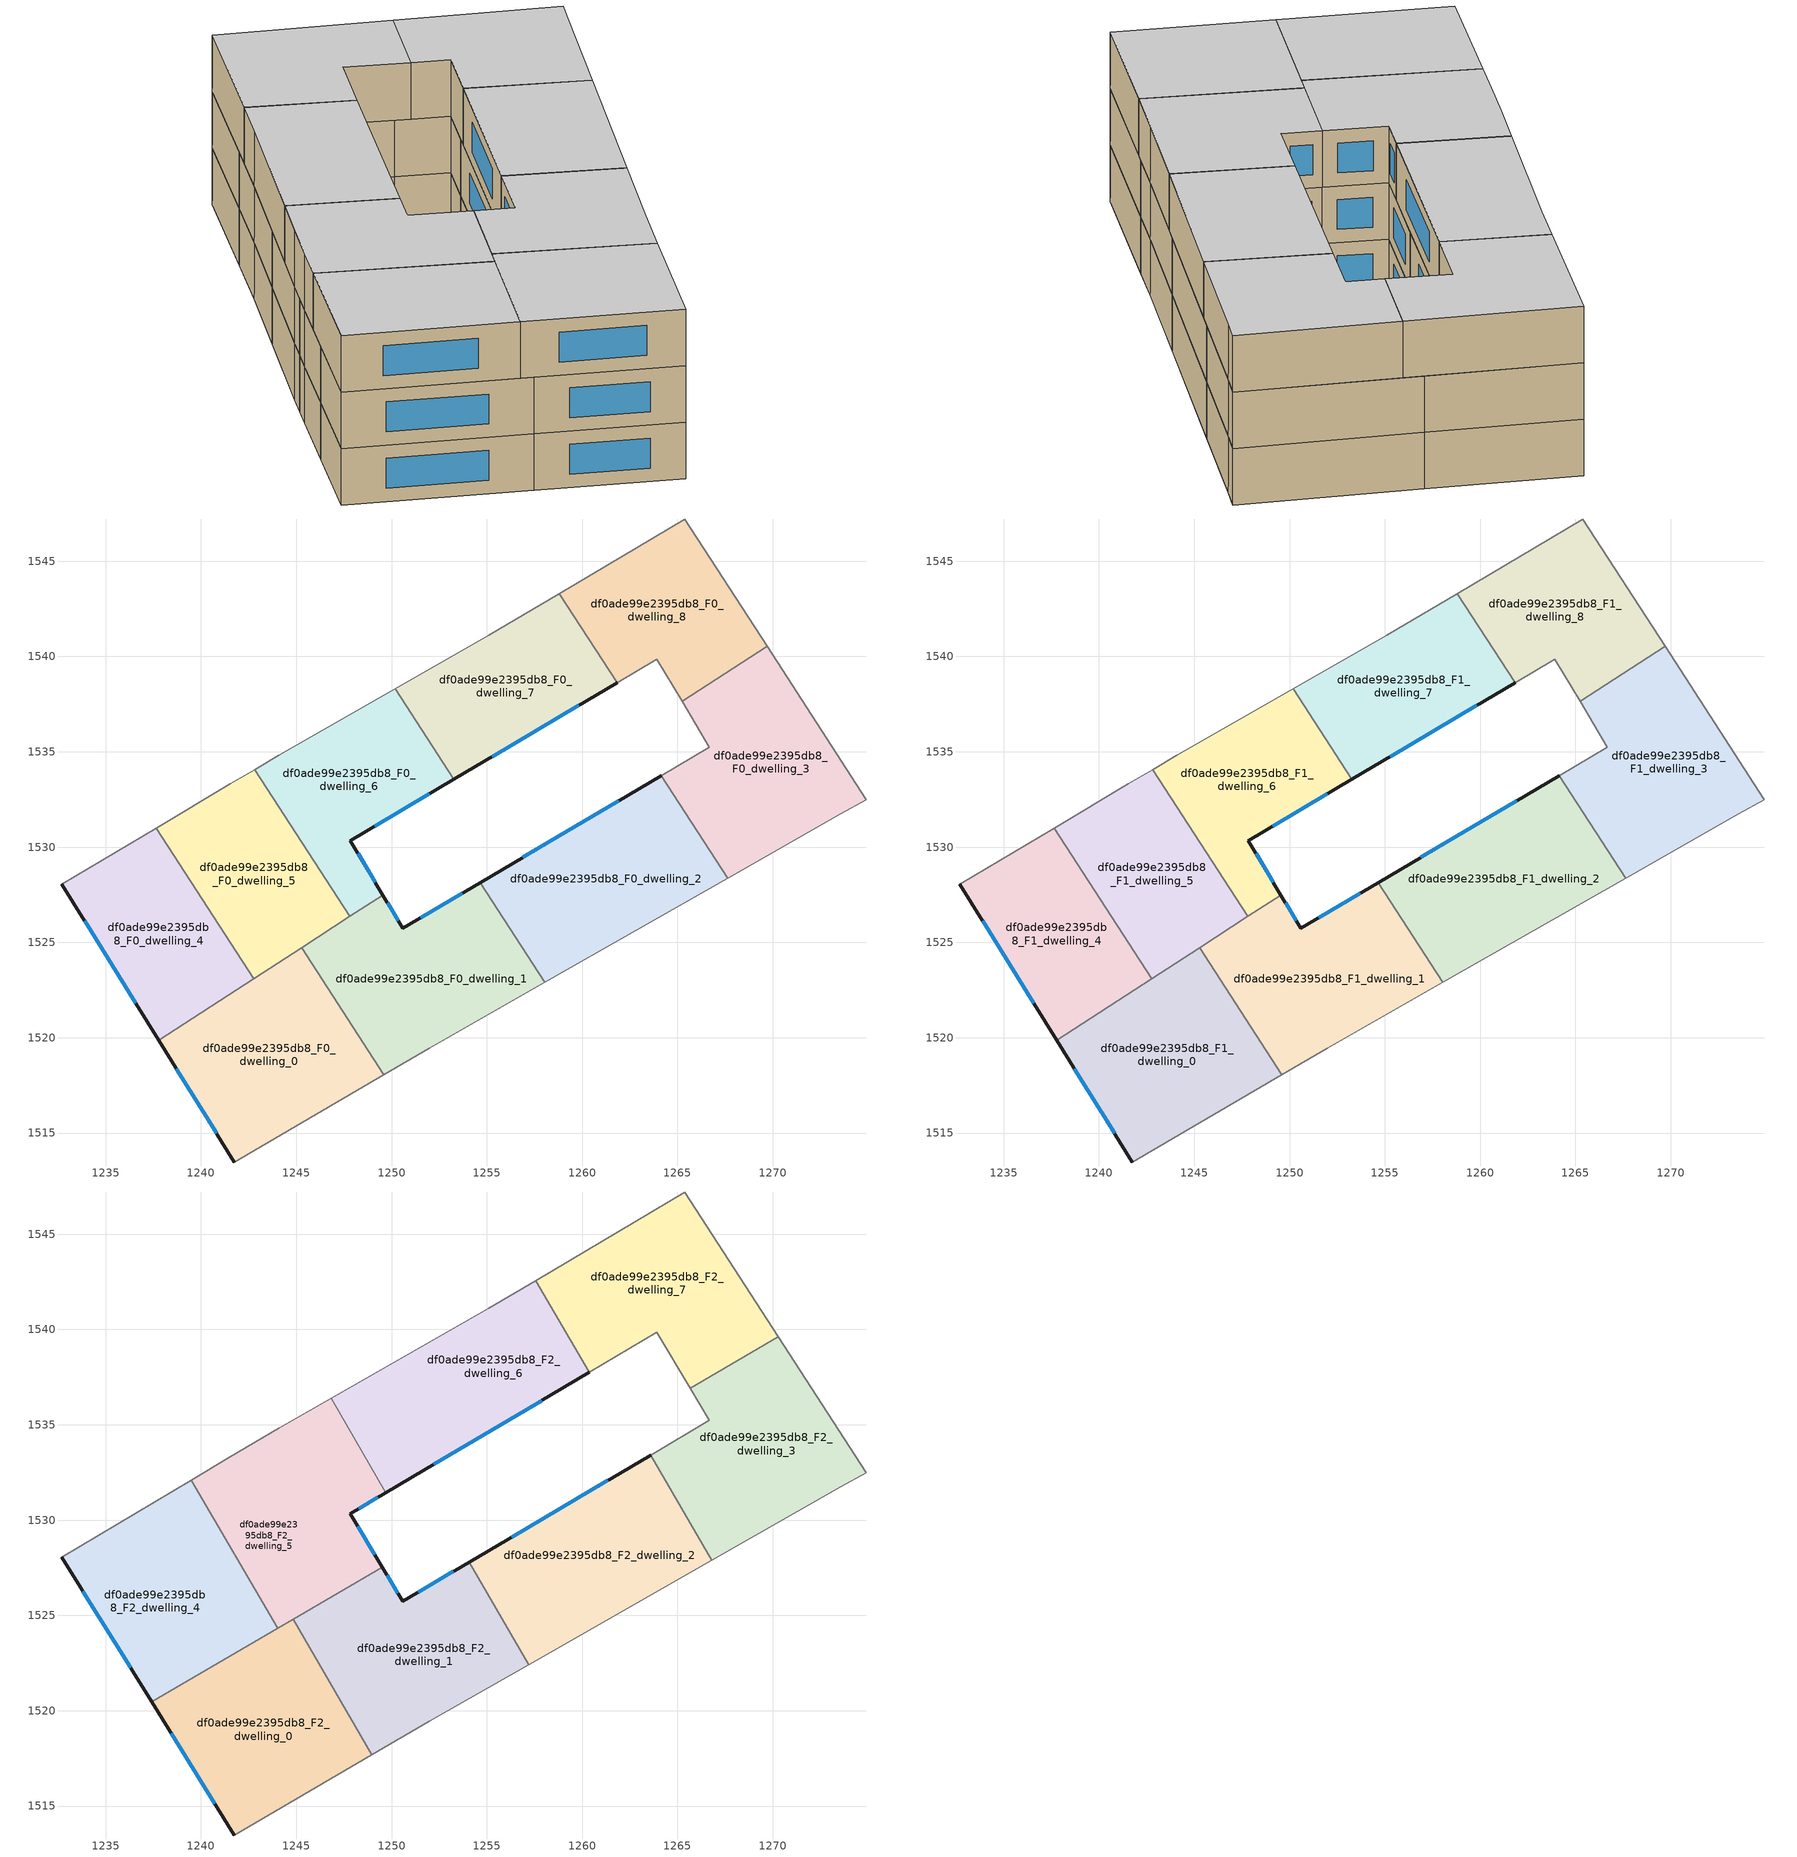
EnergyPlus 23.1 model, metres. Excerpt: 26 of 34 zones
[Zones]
df0ade99e2395db8_F0_dwelling_0
 floor ground (EU_floor_Construction): 1245.28,1524.73 1249.6,1518.06 1241.76,1513.48 1237.79,1519.88 z0
 wall outside (EU_wall_Construction): 1237.79,1519.88 1241.76,1513.48 z0:3
 wall to df0ade99e2395db8_F0_dwelling_1 (EU_wall_Construction): 1249.6,1518.06 1245.28,1524.73 z0:3
 wall adiabatic (EU_wall_Construction): 1241.76,1513.48 1249.6,1518.06 z0:3
 wall to df0ade99e2395db8_F0_dwelling_4 (EU_wall_Construction): 1242.77,1523.11 1237.79,1519.88 z0:3
 wall to df0ade99e2395db8_F0_dwelling_5 (EU_wall_Construction): 1245.28,1524.73 1242.77,1523.11 z0:3
 window (EU_Window_Construction): 1238.72,1518.38 1240.83,1514.98 z0.7:2.3
df0ade99e2395db8_F0_dwelling_1
 floor ground (EU_floor_Construction): 1254.65,1528.14 1258.04,1522.91 1251.97,1519.45 1249.6,1518.06 1245.28,1524.73 1249.55,1527.49 1250.59,1525.74 z0
 wall outside (EU_wall_Construction): 1254.65,1528.14 1250.59,1525.74 1249.55,1527.49 z0:3
 wall to df0ade99e2395db8_F0_dwelling_2 (EU_wall_Construction): 1258.04,1522.91 1254.65,1528.14 z0:3
 wall adiabatic (EU_wall_Construction): 1249.6,1518.06 1251.97,1519.45 1258.04,1522.91 z0:3
 wall to df0ade99e2395db8_F0_dwelling_5 (EU_wall_Construction): 1247.81,1526.36 1245.28,1524.73 z0:3
 wall to df0ade99e2395db8_F0_dwelling_6 (EU_wall_Construction): 1249.55,1527.49 1247.81,1526.36 z0:3
 window (EU_Window_Construction): 1250.34,1526.15 1249.79,1527.08 / 1253.7,1527.58 1251.54,1526.3 z0.7:2.3
df0ade99e2395db8_F0_dwelling_2
 floor ground (EU_floor_Construction): 1264.15,1533.75 1267.63,1528.37 1258.04,1522.91 1254.65,1528.14 z0
 wall outside (EU_wall_Construction): 1264.15,1533.75 1254.65,1528.14 z0:3
 wall to df0ade99e2395db8_F0_dwelling_3 (EU_wall_Construction): 1267.63,1528.37 1264.15,1533.75 z0:3
 wall adiabatic (EU_wall_Construction): 1258.04,1522.91 1267.63,1528.37 z0:3
 window (EU_Window_Construction): 1261.92,1532.43 1256.88,1529.46 z0.7:2.3
df0ade99e2395db8_F0_dwelling_3
 floor ground (EU_floor_Construction): 1269.71,1540.53 1274.9,1532.5 1273.56,1531.75 1267.63,1528.37 1264.15,1533.75 1266.67,1535.24 1265.24,1537.64 z0
 wall adiabatic (EU_wall_Construction): 1265.24,1537.64 1266.67,1535.24 1264.15,1533.75 / 1267.63,1528.37 1273.56,1531.75 1274.9,1532.5 1269.71,1540.53 z0:3
 wall to df0ade99e2395db8_F0_dwelling_8 (EU_wall_Construction): 1269.71,1540.53 1265.24,1537.64 z0:3
df0ade99e2395db8_F0_dwelling_4
 floor ground (EU_floor_Construction): 1237.66,1531 1242.77,1523.11 1237.79,1519.88 1232.7,1528.05 z0
 wall outside (EU_wall_Construction): 1232.7,1528.05 1237.79,1519.88 z0:3
 wall to df0ade99e2395db8_F0_dwelling_5 (EU_wall_Construction): 1242.77,1523.11 1237.66,1531 z0:3
 wall adiabatic (EU_wall_Construction): 1237.66,1531 1232.7,1528.05 z0:3
 window (EU_Window_Construction): 1233.9,1526.13 1236.59,1521.8 z0.7:2.3
df0ade99e2395db8_F0_dwelling_5
 floor ground (EU_floor_Construction): 1242.82,1534.06 1247.81,1526.36 1242.77,1523.11 1237.66,1531 1241.55,1533.32 z0
 wall adiabatic (EU_wall_Construction): 1242.82,1534.06 1241.55,1533.32 1237.66,1531 z0:3
 wall to df0ade99e2395db8_F0_dwelling_6 (EU_wall_Construction): 1247.81,1526.36 1242.82,1534.06 z0:3
df0ade99e2395db8_F0_dwelling_6
 floor ground (EU_floor_Construction): 1250.19,1538.3 1253.26,1533.55 1247.85,1530.34 1249.55,1527.49 1247.81,1526.36 1242.82,1534.06 1244.09,1534.81 z0
 wall outside (EU_wall_Construction): 1249.55,1527.49 1247.85,1530.34 1253.26,1533.55 z0:3
 wall adiabatic (EU_wall_Construction): 1250.19,1538.3 1244.09,1534.81 1242.82,1534.06 z0:3
 wall to df0ade99e2395db8_F0_dwelling_7 (EU_wall_Construction): 1253.26,1533.55 1250.19,1538.3 z0:3
 window (EU_Window_Construction): 1249.15,1528.16 1248.25,1529.67 / 1249.12,1531.1 1251.99,1532.8 z0.7:2.3
df0ade99e2395db8_F0_dwelling_7
 floor ground (EU_floor_Construction): 1258.81,1543.3 1261.84,1538.62 1253.26,1533.55 1250.19,1538.3 1255.11,1541.11 z0
 wall outside (EU_wall_Construction): 1253.26,1533.55 1261.84,1538.62 z0:3
 wall adiabatic (EU_wall_Construction): 1258.81,1543.3 1255.11,1541.11 1250.19,1538.3 z0:3
 wall to df0ade99e2395db8_F0_dwelling_8 (EU_wall_Construction): 1261.84,1538.62 1258.81,1543.3 z0:3
 window (EU_Window_Construction): 1255.28,1534.74 1259.83,1537.43 z0.7:2.3
df0ade99e2395db8_F0_dwelling_8
 floor ground (EU_floor_Construction): 1265.39,1547.21 1269.71,1540.53 1265.24,1537.64 1263.92,1539.85 1261.84,1538.62 1258.81,1543.3 z0
 wall adiabatic (EU_wall_Construction): 1261.84,1538.62 1263.92,1539.85 1265.24,1537.64 / 1269.71,1540.53 1265.39,1547.21 1258.81,1543.3 z0:3
df0ade99e2395db8_F1_dwelling_0
 floor to df0ade99e2395db8_F0_dwelling_0 (EU_floor_Construction): 1245.28,1524.73 1249.6,1518.06 1241.76,1513.48 1237.79,1519.88 z3
 wall outside (EU_wall_Construction): 1237.79,1519.88 1241.76,1513.48 z3:6
 wall to df0ade99e2395db8_F1_dwelling_1 (EU_wall_Construction): 1249.6,1518.06 1245.28,1524.73 z3:6
 wall adiabatic (EU_wall_Construction): 1241.76,1513.48 1249.6,1518.06 z3:6
 wall to df0ade99e2395db8_F1_dwelling_4 (EU_wall_Construction): 1242.77,1523.11 1237.79,1519.88 z3:6
 wall to df0ade99e2395db8_F1_dwelling_5 (EU_wall_Construction): 1245.28,1524.73 1242.77,1523.11 z3:6
 window (EU_Window_Construction): 1238.72,1518.38 1240.83,1514.98 z3.7:5.3
df0ade99e2395db8_F1_dwelling_1
 floor to df0ade99e2395db8_F0_dwelling_1 (EU_floor_Construction): 1254.65,1528.14 1258.04,1522.91 1251.97,1519.45 1249.6,1518.06 1245.28,1524.73 1249.55,1527.49 1250.59,1525.74 z3
 wall outside (EU_wall_Construction): 1254.65,1528.14 1250.59,1525.74 1249.55,1527.49 z3:6
 wall to df0ade99e2395db8_F1_dwelling_2 (EU_wall_Construction): 1258.04,1522.91 1254.65,1528.14 z3:6
 wall adiabatic (EU_wall_Construction): 1249.6,1518.06 1251.97,1519.45 1258.04,1522.91 z3:6
 wall to df0ade99e2395db8_F1_dwelling_5 (EU_wall_Construction): 1247.81,1526.36 1245.28,1524.73 z3:6
 wall to df0ade99e2395db8_F1_dwelling_6 (EU_wall_Construction): 1249.55,1527.49 1247.81,1526.36 z3:6
 window (EU_Window_Construction): 1250.34,1526.15 1249.79,1527.08 / 1253.7,1527.58 1251.54,1526.3 z3.7:5.3
df0ade99e2395db8_F1_dwelling_2
 floor to df0ade99e2395db8_F0_dwelling_2 (EU_floor_Construction): 1264.15,1533.75 1267.63,1528.37 1258.04,1522.91 1254.65,1528.14 z3
 wall outside (EU_wall_Construction): 1264.15,1533.75 1254.65,1528.14 z3:6
 wall to df0ade99e2395db8_F1_dwelling_3 (EU_wall_Construction): 1267.63,1528.37 1264.15,1533.75 z3:6
 wall adiabatic (EU_wall_Construction): 1258.04,1522.91 1267.63,1528.37 z3:6
 window (EU_Window_Construction): 1261.92,1532.43 1256.88,1529.46 z3.7:5.3
df0ade99e2395db8_F1_dwelling_3
 floor to df0ade99e2395db8_F0_dwelling_3 (EU_floor_Construction): 1269.71,1540.53 1274.9,1532.5 1273.56,1531.75 1267.63,1528.37 1264.15,1533.75 1266.67,1535.24 1265.24,1537.64 z3
 wall adiabatic (EU_wall_Construction): 1265.24,1537.64 1266.67,1535.24 1264.15,1533.75 / 1267.63,1528.37 1273.56,1531.75 1274.9,1532.5 1269.71,1540.53 z3:6
 wall to df0ade99e2395db8_F1_dwelling_8 (EU_wall_Construction): 1269.71,1540.53 1265.24,1537.64 z3:6
df0ade99e2395db8_F1_dwelling_4
 floor to df0ade99e2395db8_F0_dwelling_4 (EU_floor_Construction): 1237.66,1531 1242.77,1523.11 1237.79,1519.88 1232.7,1528.05 z3
 wall outside (EU_wall_Construction): 1232.7,1528.05 1237.79,1519.88 z3:6
 wall to df0ade99e2395db8_F1_dwelling_5 (EU_wall_Construction): 1242.77,1523.11 1237.66,1531 z3:6
 wall adiabatic (EU_wall_Construction): 1237.66,1531 1232.7,1528.05 z3:6
 window (EU_Window_Construction): 1233.9,1526.13 1236.59,1521.8 z3.7:5.3
df0ade99e2395db8_F1_dwelling_5
 floor to df0ade99e2395db8_F0_dwelling_5 (EU_floor_Construction): 1242.82,1534.06 1247.81,1526.36 1242.77,1523.11 1237.66,1531 1241.55,1533.32 z3
 wall adiabatic (EU_wall_Construction): 1242.82,1534.06 1241.55,1533.32 1237.66,1531 z3:6
 wall to df0ade99e2395db8_F1_dwelling_6 (EU_wall_Construction): 1247.81,1526.36 1242.82,1534.06 z3:6
df0ade99e2395db8_F1_dwelling_6
 floor to df0ade99e2395db8_F0_dwelling_6 (EU_floor_Construction): 1250.19,1538.3 1253.26,1533.55 1247.85,1530.34 1249.55,1527.49 1247.81,1526.36 1242.82,1534.06 1244.09,1534.81 z3
 wall outside (EU_wall_Construction): 1249.55,1527.49 1247.85,1530.34 1253.26,1533.55 z3:6
 wall adiabatic (EU_wall_Construction): 1250.19,1538.3 1244.09,1534.81 1242.82,1534.06 z3:6
 wall to df0ade99e2395db8_F1_dwelling_7 (EU_wall_Construction): 1253.26,1533.55 1250.19,1538.3 z3:6
 window (EU_Window_Construction): 1249.15,1528.16 1248.25,1529.67 / 1249.12,1531.1 1251.99,1532.8 z3.7:5.3
df0ade99e2395db8_F1_dwelling_7
 floor to df0ade99e2395db8_F0_dwelling_7 (EU_floor_Construction): 1258.81,1543.3 1261.84,1538.62 1253.26,1533.55 1250.19,1538.3 1255.11,1541.11 z3
 wall outside (EU_wall_Construction): 1253.26,1533.55 1261.84,1538.62 z3:6
 wall adiabatic (EU_wall_Construction): 1258.81,1543.3 1255.11,1541.11 1250.19,1538.3 z3:6
 wall to df0ade99e2395db8_F1_dwelling_8 (EU_wall_Construction): 1261.84,1538.62 1258.81,1543.3 z3:6
 window (EU_Window_Construction): 1255.28,1534.74 1259.83,1537.43 z3.7:5.3
df0ade99e2395db8_F1_dwelling_8
 floor to df0ade99e2395db8_F0_dwelling_8 (EU_floor_Construction): 1265.39,1547.21 1269.71,1540.53 1265.24,1537.64 1263.92,1539.85 1261.84,1538.62 1258.81,1543.3 z3
 wall adiabatic (EU_wall_Construction): 1261.84,1538.62 1263.92,1539.85 1265.24,1537.64 / 1269.71,1540.53 1265.39,1547.21 1258.81,1543.3 z3:6
df0ade99e2395db8_F2_dwelling_0
 floor to df0ade99e2395db8_F1_dwelling_0 (EU_floor_Construction): 1244.99,1524.54 1248.97,1517.7 1241.76,1513.48 1237.79,1519.88 z6
 floor to df0ade99e2395db8_F1_dwelling_4 (EU_floor_Construction): 1242.55,1523.46 1242.77,1523.11 1237.79,1519.88 1237.42,1520.47 z6
 floor to df0ade99e2395db8_F1_dwelling_5 (EU_floor_Construction): 1244.84,1524.79 1244.99,1524.54 1242.77,1523.11 1242.55,1523.46 z6
 wall outside (EU_wall_Construction): 1237.42,1520.47 1241.76,1513.48 z6:9
 wall to df0ade99e2395db8_F2_dwelling_1 (EU_wall_Construction): 1248.97,1517.7 1244.84,1524.79 z6:9
 wall adiabatic (EU_wall_Construction): 1241.76,1513.48 1248.97,1517.7 z6:9
 wall to df0ade99e2395db8_F2_dwelling_4 (EU_wall_Construction): 1244.02,1524.32 1237.42,1520.47 z6:9
 wall to df0ade99e2395db8_F2_dwelling_5 (EU_wall_Construction): 1244.84,1524.79 1244.02,1524.32 z6:9
 window (EU_Window_Construction): 1238.44,1518.83 1240.74,1515.12 z6.7:8.3
 ceiling to df0ade99e2395db8_F3_dwelling_0 (EU_floor_Construction): 1248.97,1517.7 1244.84,1524.79 1237.42,1520.47 1241.76,1513.48 z9
df0ade99e2395db8_F2_dwelling_1
 floor to df0ade99e2395db8_F1_dwelling_1 (EU_floor_Construction): 1254.07,1527.79 1257.19,1522.42 1251.97,1519.45 1249.6,1518.06 1245.28,1524.73 1249.55,1527.49 1250.59,1525.74 z6
 floor to df0ade99e2395db8_F1_dwelling_0 (EU_floor_Construction): 1245.28,1524.73 1249.6,1518.06 1248.97,1517.7 1244.99,1524.54 z6
 floor to df0ade99e2395db8_F1_dwelling_5 (EU_floor_Construction): 1247.73,1526.48 1247.81,1526.36 1244.99,1524.54 1244.84,1524.79 z6
 floor to df0ade99e2395db8_F1_dwelling_6 (EU_floor_Construction): 1249.53,1527.52 1249.55,1527.49 1247.81,1526.36 1247.73,1526.48 z6
 wall outside (EU_wall_Construction): 1254.07,1527.79 1250.59,1525.74 1249.53,1527.52 z6:9
 wall to df0ade99e2395db8_F2_dwelling_2 (EU_wall_Construction): 1257.19,1522.42 1254.07,1527.79 z6:9
 wall adiabatic (EU_wall_Construction): 1248.97,1517.7 1251.97,1519.45 1257.19,1522.42 z6:9
 wall to df0ade99e2395db8_F2_dwelling_5 (EU_wall_Construction): 1249.53,1527.52 1244.84,1524.79 z6:9
 window (EU_Window_Construction): 1250.34,1526.16 1249.78,1527.1 / 1253.25,1527.31 1251.4,1526.22 z6.7:8.3
 ceiling to df0ade99e2395db8_F3_dwelling_1 (EU_floor_Construction): 1257.19,1522.42 1254.07,1527.79 1250.59,1525.74 1249.53,1527.52 1244.84,1524.79 1248.97,1517.7 1251.97,1519.45 z9
df0ade99e2395db8_F2_dwelling_2
 floor to df0ade99e2395db8_F1_dwelling_2 (EU_floor_Construction): 1263.59,1533.41 1266.8,1527.9 1258.04,1522.91 1254.65,1528.14 z6
 floor to df0ade99e2395db8_F1_dwelling_1 (EU_floor_Construction): 1254.65,1528.14 1258.04,1522.91 1257.19,1522.42 1254.07,1527.79 z6
 wall outside (EU_wall_Construction): 1263.59,1533.41 1254.07,1527.79 z6:9
 wall to df0ade99e2395db8_F2_dwelling_3 (EU_wall_Construction): 1266.8,1527.9 1263.59,1533.41 z6:9
 wall adiabatic (EU_wall_Construction): 1257.19,1522.42 1266.8,1527.9 z6:9
 window (EU_Window_Construction): 1261.35,1532.09 1256.3,1529.11 z6.7:8.3
 ceiling to df0ade99e2395db8_F3_dwelling_2 (EU_floor_Construction): 1266.8,1527.9 1263.59,1533.41 1254.07,1527.79 1257.19,1522.42 z9
df0ade99e2395db8_F2_dwelling_3
 floor to df0ade99e2395db8_F1_dwelling_3 (EU_floor_Construction): 1270.3,1539.61 1274.9,1532.5 1273.56,1531.75 1267.63,1528.37 1264.15,1533.75 1266.67,1535.24 1265.67,1536.92 z6
 floor to df0ade99e2395db8_F1_dwelling_2 (EU_floor_Construction): 1264.15,1533.75 1267.63,1528.37 1266.8,1527.9 1263.59,1533.41 z6
 wall adiabatic (EU_wall_Construction): 1265.67,1536.92 1266.67,1535.24 1263.59,1533.41 / 1266.8,1527.9 1273.56,1531.75 1274.9,1532.5 1270.3,1539.61 z6:9
 wall to df0ade99e2395db8_F2_dwelling_7 (EU_wall_Construction): 1270.3,1539.61 1265.67,1536.92 z6:9
 ceiling to df0ade99e2395db8_F3_dwelling_3 (EU_floor_Construction): 1273.56,1531.75 1274.9,1532.5 1270.3,1539.61 1265.67,1536.92 1266.67,1535.24 1263.59,1533.41 1266.8,1527.9 z9
df0ade99e2395db8_F2_dwelling_4
 floor to df0ade99e2395db8_F1_dwelling_4 (EU_floor_Construction): 1237.66,1531 1242.55,1523.46 1237.42,1520.47 1232.7,1528.05 z6
 floor to df0ade99e2395db8_F1_dwelling_5 (EU_floor_Construction): 1239.5,1532.09 1244.02,1524.32 1242.55,1523.46 1237.66,1531 z6
 wall outside (EU_wall_Construction): 1232.7,1528.05 1237.42,1520.47 z6:9
 wall to df0ade99e2395db8_F2_dwelling_5 (EU_wall_Construction): 1244.02,1524.32 1239.49,1532.09 z6:9
 wall adiabatic (EU_wall_Construction): 1239.49,1532.09 1232.7,1528.05 z6:9
 window (EU_Window_Construction): 1233.81,1526.27 1236.31,1522.25 z6.7:8.3
 ceiling to df0ade99e2395db8_F3_dwelling_4 (EU_floor_Construction): 1244.02,1524.32 1239.49,1532.09 1232.7,1528.05 1237.42,1520.47 z9
df0ade99e2395db8_F2_dwelling_5
 floor to df0ade99e2395db8_F1_dwelling_5 (EU_floor_Construction): 1242.82,1534.06 1247.73,1526.48 1244.02,1524.32 1239.5,1532.09 1241.55,1533.32 z6
 floor to df0ade99e2395db8_F1_dwelling_6 (EU_floor_Construction): 1246.84,1536.38 1249.71,1531.45 1247.85,1530.34 1249.53,1527.52 1247.73,1526.48 1242.82,1534.06 1244.09,1534.81 z6
 wall outside (EU_wall_Construction): 1249.53,1527.52 1247.85,1530.34 1249.71,1531.45 z6:9
 wall adiabatic (EU_wall_Construction): 1246.84,1536.38 1244.09,1534.81 1241.55,1533.32 1239.49,1532.09 z6:9
 wall to df0ade99e2395db8_F2_dwelling_6 (EU_wall_Construction): 1249.71,1531.45 1246.84,1536.38 z6:9
 window (EU_Window_Construction): 1249.13,1528.18 1248.24,1529.68 / 1248.28,1530.6 1249.27,1531.19 z6.7:8.3
 ceiling to df0ade99e2395db8_F3_dwelling_5 (EU_floor_Construction): 1249.53,1527.52 1247.85,1530.34 1249.71,1531.45 1246.84,1536.38 1244.09,1534.81 1241.55,1533.32 1239.49,1532.09 1244.02,1524.32 z9
df0ade99e2395db8_F2_dwelling_6
 floor to df0ade99e2395db8_F1_dwelling_6 (EU_floor_Construction): 1250.19,1538.3 1253.26,1533.55 1249.71,1531.45 1246.84,1536.38 z6
 floor to df0ade99e2395db8_F1_dwelling_7 (EU_floor_Construction): 1257.57,1542.57 1260.37,1537.75 1253.26,1533.55 1250.19,1538.3 1255.11,1541.11 z6
 wall outside (EU_wall_Construction): 1249.71,1531.45 1260.37,1537.75 z6:9
 wall adiabatic (EU_wall_Construction): 1257.57,1542.57 1255.11,1541.11 1246.84,1536.38 z6:9
 wall to df0ade99e2395db8_F2_dwelling_7 (EU_wall_Construction): 1260.37,1537.75 1257.57,1542.57 z6:9
 window (EU_Window_Construction): 1252.21,1532.93 1257.87,1536.27 z6.7:8.3
 ceiling to df0ade99e2395db8_F3_dwelling_6 (EU_floor_Construction): 1260.37,1537.75 1257.57,1542.57 1255.11,1541.11 1246.84,1536.38 1249.71,1531.45 z9
df0ade99e2395db8_F2_dwelling_7
 floor to df0ade99e2395db8_F1_dwelling_7 (EU_floor_Construction): 1258.81,1543.3 1261.84,1538.62 1260.37,1537.75 1257.57,1542.57 z6
 floor to df0ade99e2395db8_F1_dwelling_8 (EU_floor_Construction): 1265.39,1547.21 1269.7,1540.53 1265.24,1537.64 1263.92,1539.85 1261.84,1538.62 1258.81,1543.3 z6
 floor to df0ade99e2395db8_F1_dwelling_3 (EU_floor_Construction): 1269.7,1540.53 1270.3,1539.61 1265.67,1536.92 1265.24,1537.64 z6
 wall adiabatic (EU_wall_Construction): 1260.37,1537.75 1263.92,1539.85 1265.67,1536.92 / 1270.3,1539.61 1265.39,1547.21 1257.57,1542.57 z6:9
 ceiling to df0ade99e2395db8_F3_dwelling_7 (EU_floor_Construction): 1270.3,1539.61 1265.39,1547.21 1257.57,1542.57 1260.37,1537.75 1263.92,1539.85 1265.67,1536.92 z9
[Building]
EU S2 Campaign: North Axis=0; Terrain=City; Solar Distribution=FullExterior
[Site:Location]
Budapest.Ferenc.Liszt.Intl.AP: Latitude=47.437; Longitude=19.256; Time Zone=1; Elevation=185
[SizingPeriod:WeatherFileDays]
AnnualSizingPeriod: Begin Month=1; Begin Day of Month=1; End Month=12; End Day of Month=31; Day of Week for Start Day=Monday; Use Weather File Daylight Saving Period=No; Use Weather File Rain and Snow Indicators=No
[MATERIAL]
EU_InternalMass_Material: Roughness=MediumRough; Thickness=0.1; Conductivity=1; Density=1800; Specific Heat=900; Thermal Absorptance=0.9; Solar Absorptance=0.7; Visible Absorptance=0.7
[MATERIAL:NOMASS] Roughness=MediumRough; Thermal Absorptance=0.9; Solar Absorptance=0.7; Visible Absorptance=0.7
Name | Thermal Resistance
EU_wall_NoMass | 0.832559
EU_floor_NoMass | 0.872794
[WINDOWMATERIAL:SIMPLEGLAZINGSYSTEM]
EU_Window_SimpleGlazing: UFactor=2.79869; Solar Heat Gain Coefficient=0.75; Visible Transmittance=0.75
[CONSTRUCTION]
EU_wall_Construction: EU_wall_NoMass
EU_floor_Construction: EU_floor_NoMass
EU_Window_Construction: EU_Window_SimpleGlazing
EU_InternalMass_Construction: EU_InternalMass_Material
[ZONE] Type=1; Multiplier=1; Ceiling Height=autocalculate; Floor Area=autocalculate; Part of Total Floor Area=Yes
Name | Volume
df0ade99e2395db8_F0_dwelling_0; df0ade99e2395db8_F1_dwelling_0 | 208.908
df0ade99e2395db8_F2_dwelling_0; df0ade99e2395db8_F2_dwelling_4 | 208.906
df0ade99e2395db8_F0_dwelling_1; df0ade99e2395db8_F1_dwelling_1 | 208.92
df0ade99e2395db8_F2_dwelling_1 | 208.932
df0ade99e2395db8_F0_dwelling_2; df0ade99e2395db8_F1_dwelling_2 | 208.907
df0ade99e2395db8_F2_dwelling_2 | 208.916
df0ade99e2395db8_F0_dwelling_3; df0ade99e2395db8_F1_dwelling_3 | 208.91
df0ade99e2395db8_F2_dwelling_3 | 208.918
df0ade99e2395db8_F0_dwelling_4; df0ade99e2395db8_F1_dwelling_4 | 167.138
df0ade99e2395db8_F0_dwelling_5; df0ade99e2395db8_F1_dwelling_5 | 167.109
df0ade99e2395db8_F2_dwelling_5 | 208.909
df0ade99e2395db8_F0_dwelling_6; df0ade99e2395db8_F1_dwelling_6 | 167.143
df0ade99e2395db8_F2_dwelling_6 | 208.914
df0ade99e2395db8_F0_dwelling_7; df0ade99e2395db8_F1_dwelling_7 | 167.139
df0ade99e2395db8_F2_dwelling_7 | 208.895
df0ade99e2395db8_F0_dwelling_8; df0ade99e2395db8_F1_dwelling_8 | 167.111
[INTERNALMASS] Construction=EU_InternalMass_Construction
Name | Zone or ZoneList | Surface Area
df0ade99e2395db8_F0_dwelling_0_EU_InternalMass | df0ade99e2395db8_F0_dwelling_0 | 69.6358
df0ade99e2395db8_F0_dwelling_1_EU_InternalMass | df0ade99e2395db8_F0_dwelling_1 | 69.6322
df0ade99e2395db8_F0_dwelling_2_EU_InternalMass | df0ade99e2395db8_F0_dwelling_2 | 69.6359
df0ade99e2395db8_F0_dwelling_3_EU_InternalMass | df0ade99e2395db8_F0_dwelling_3 | 69.6368
df0ade99e2395db8_F0_dwelling_4_EU_InternalMass | df0ade99e2395db8_F0_dwelling_4 | 55.7125
df0ade99e2395db8_F0_dwelling_5_EU_InternalMass | df0ade99e2395db8_F0_dwelling_5 | 55.703
df0ade99e2395db8_F0_dwelling_6_EU_InternalMass | df0ade99e2395db8_F0_dwelling_6 | 55.7141
df0ade99e2395db8_F0_dwelling_7_EU_InternalMass | df0ade99e2395db8_F0_dwelling_7 | 55.7131
df0ade99e2395db8_F0_dwelling_8_EU_InternalMass | df0ade99e2395db8_F0_dwelling_8 | 55.7038
df0ade99e2395db8_F1_dwelling_0_EU_InternalMass | df0ade99e2395db8_F1_dwelling_0 | 69.6358
df0ade99e2395db8_F1_dwelling_1_EU_InternalMass | df0ade99e2395db8_F1_dwelling_1 | 69.6322
df0ade99e2395db8_F1_dwelling_2_EU_InternalMass | df0ade99e2395db8_F1_dwelling_2 | 69.6359
df0ade99e2395db8_F1_dwelling_3_EU_InternalMass | df0ade99e2395db8_F1_dwelling_3 | 69.6368
df0ade99e2395db8_F1_dwelling_4_EU_InternalMass | df0ade99e2395db8_F1_dwelling_4 | 55.7125
df0ade99e2395db8_F1_dwelling_5_EU_InternalMass | df0ade99e2395db8_F1_dwelling_5 | 55.703
df0ade99e2395db8_F1_dwelling_6_EU_InternalMass | df0ade99e2395db8_F1_dwelling_6 | 55.7141
df0ade99e2395db8_F1_dwelling_7_EU_InternalMass | df0ade99e2395db8_F1_dwelling_7 | 55.7131
df0ade99e2395db8_F1_dwelling_8_EU_InternalMass | df0ade99e2395db8_F1_dwelling_8 | 55.7038
df0ade99e2395db8_F2_dwelling_0_EU_InternalMass | df0ade99e2395db8_F2_dwelling_0 | 69.6355
df0ade99e2395db8_F2_dwelling_1_EU_InternalMass | df0ade99e2395db8_F2_dwelling_1 | 69.6381
df0ade99e2395db8_F2_dwelling_2_EU_InternalMass | df0ade99e2395db8_F2_dwelling_2 | 69.6385
df0ade99e2395db8_F2_dwelling_3_EU_InternalMass | df0ade99e2395db8_F2_dwelling_3 | 69.6393
df0ade99e2395db8_F2_dwelling_4_EU_InternalMass | df0ade99e2395db8_F2_dwelling_4 | 69.6356
df0ade99e2395db8_F2_dwelling_5_EU_InternalMass | df0ade99e2395db8_F2_dwelling_5 | 69.6362
df0ade99e2395db8_F2_dwelling_6_EU_InternalMass | df0ade99e2395db8_F2_dwelling_6 | 69.638
df0ade99e2395db8_F2_dwelling_7_EU_InternalMass | df0ade99e2395db8_F2_dwelling_7 | 69.6315
[OTHEREQUIPMENT] Fuel Type=Electricity; Design Level Calculation Method=Watts/Area; Power per Zone Floor Area=1; Fraction Latent=0; Fraction Radiant=0; Fraction Lost=0; Carbon Dioxide Generation Rate=0; EndUse Subcategory=EU_Step8_InternalGains
Name | Zone or ZoneList or Space or SpaceList | Schedule
EU_Step8_InternalGain_df0ade99e2395db8_F0_dwelling_0_f000 | df0ade99e2395db8_F0_dwelling_0 | EU_Step8_GainSchedule_df0ade99e2395db8_F0_dwelling_0_f000
EU_Step8_InternalGain_df0ade99e2395db8_F0_dwelling_1_f000 | df0ade99e2395db8_F0_dwelling_1 | EU_Step8_GainSchedule_df0ade99e2395db8_F0_dwelling_1_f000
EU_Step8_InternalGain_df0ade99e2395db8_F0_dwelling_2_f000 | df0ade99e2395db8_F0_dwelling_2 | EU_Step8_GainSchedule_df0ade99e2395db8_F0_dwelling_2_f000
EU_Step8_InternalGain_df0ade99e2395db8_F0_dwelling_3_f000 | df0ade99e2395db8_F0_dwelling_3 | EU_Step8_GainSchedule_df0ade99e2395db8_F0_dwelling_3_f000
EU_Step8_InternalGain_df0ade99e2395db8_F0_dwelling_4_f000 | df0ade99e2395db8_F0_dwelling_4 | EU_Step8_GainSchedule_df0ade99e2395db8_F0_dwelling_4_f000
EU_Step8_InternalGain_df0ade99e2395db8_F0_dwelling_5_f000 | df0ade99e2395db8_F0_dwelling_5 | EU_Step8_GainSchedule_df0ade99e2395db8_F0_dwelling_5_f000
EU_Step8_InternalGain_df0ade99e2395db8_F0_dwelling_6_f000 | df0ade99e2395db8_F0_dwelling_6 | EU_Step8_GainSchedule_df0ade99e2395db8_F0_dwelling_6_f000
EU_Step8_InternalGain_df0ade99e2395db8_F0_dwelling_7_f000 | df0ade99e2395db8_F0_dwelling_7 | EU_Step8_GainSchedule_df0ade99e2395db8_F0_dwelling_7_f000
EU_Step8_InternalGain_df0ade99e2395db8_F0_dwelling_8_f000 | df0ade99e2395db8_F0_dwelling_8 | EU_Step8_GainSchedule_df0ade99e2395db8_F0_dwelling_8_f000
EU_Step8_InternalGain_df0ade99e2395db8_F1_dwelling_0_f000 | df0ade99e2395db8_F1_dwelling_0 | EU_Step8_GainSchedule_df0ade99e2395db8_F1_dwelling_0_f000
EU_Step8_InternalGain_df0ade99e2395db8_F1_dwelling_1_f000 | df0ade99e2395db8_F1_dwelling_1 | EU_Step8_GainSchedule_df0ade99e2395db8_F1_dwelling_1_f000
EU_Step8_InternalGain_df0ade99e2395db8_F1_dwelling_2_f000 | df0ade99e2395db8_F1_dwelling_2 | EU_Step8_GainSchedule_df0ade99e2395db8_F1_dwelling_2_f000
EU_Step8_InternalGain_df0ade99e2395db8_F1_dwelling_3_f000 | df0ade99e2395db8_F1_dwelling_3 | EU_Step8_GainSchedule_df0ade99e2395db8_F1_dwelling_3_f000
EU_Step8_InternalGain_df0ade99e2395db8_F1_dwelling_4_f000 | df0ade99e2395db8_F1_dwelling_4 | EU_Step8_GainSchedule_df0ade99e2395db8_F1_dwelling_4_f000
EU_Step8_InternalGain_df0ade99e2395db8_F1_dwelling_5_f000 | df0ade99e2395db8_F1_dwelling_5 | EU_Step8_GainSchedule_df0ade99e2395db8_F1_dwelling_5_f000
EU_Step8_InternalGain_df0ade99e2395db8_F1_dwelling_6_f000 | df0ade99e2395db8_F1_dwelling_6 | EU_Step8_GainSchedule_df0ade99e2395db8_F1_dwelling_6_f000
EU_Step8_InternalGain_df0ade99e2395db8_F1_dwelling_7_f000 | df0ade99e2395db8_F1_dwelling_7 | EU_Step8_GainSchedule_df0ade99e2395db8_F1_dwelling_7_f000
EU_Step8_InternalGain_df0ade99e2395db8_F1_dwelling_8_f000 | df0ade99e2395db8_F1_dwelling_8 | EU_Step8_GainSchedule_df0ade99e2395db8_F1_dwelling_8_f000
EU_Step8_InternalGain_df0ade99e2395db8_F2_dwelling_0_f000 | df0ade99e2395db8_F2_dwelling_0 | EU_Step8_GainSchedule_df0ade99e2395db8_F2_dwelling_0_f000
EU_Step8_InternalGain_df0ade99e2395db8_F2_dwelling_1_f000 | df0ade99e2395db8_F2_dwelling_1 | EU_Step8_GainSchedule_df0ade99e2395db8_F2_dwelling_1_f000
EU_Step8_InternalGain_df0ade99e2395db8_F2_dwelling_2_f000 | df0ade99e2395db8_F2_dwelling_2 | EU_Step8_GainSchedule_df0ade99e2395db8_F2_dwelling_2_f000
EU_Step8_InternalGain_df0ade99e2395db8_F2_dwelling_3_f000 | df0ade99e2395db8_F2_dwelling_3 | EU_Step8_GainSchedule_df0ade99e2395db8_F2_dwelling_3_f000
EU_Step8_InternalGain_df0ade99e2395db8_F2_dwelling_4_f000 | df0ade99e2395db8_F2_dwelling_4 | EU_Step8_GainSchedule_df0ade99e2395db8_F2_dwelling_4_f000
EU_Step8_InternalGain_df0ade99e2395db8_F2_dwelling_5_f000 | df0ade99e2395db8_F2_dwelling_5 | EU_Step8_GainSchedule_df0ade99e2395db8_F2_dwelling_5_f000
EU_Step8_InternalGain_df0ade99e2395db8_F2_dwelling_6_f000 | df0ade99e2395db8_F2_dwelling_6 | EU_Step8_GainSchedule_df0ade99e2395db8_F2_dwelling_6_f000
EU_Step8_InternalGain_df0ade99e2395db8_F2_dwelling_7_f000 | df0ade99e2395db8_F2_dwelling_7 | EU_Step8_GainSchedule_df0ade99e2395db8_F2_dwelling_7_f000
[ZONEVENTILATION:DESIGNFLOWRATE] Schedule=EU_AlwaysOn; Design Flow Rate Calculation Method=AirChanges/Hour; Air Changes per Hour=0.475469; Ventilation Type=Natural; Fan Pressure Rise=0; Fan Total Efficiency=1; Constant Term Coefficient=1; Temperature Term Coefficient=0; Velocity Term Coefficient=0; Velocity Squared Term Coefficient=0; Minimum Indoor Temperature=-100; Maximum Indoor Temperature=100; Delta Temperature=-100; Minimum Outdoor Temperature=-100; Maximum Outdoor Temperature=100; Maximum Wind Speed=40
Name | Zone or ZoneList or Space or SpaceList
EU_ConstantAir_df0ade99e2395db8_F0_dwelling_0 | df0ade99e2395db8_F0_dwelling_0
EU_ConstantAir_df0ade99e2395db8_F0_dwelling_1 | df0ade99e2395db8_F0_dwelling_1
EU_ConstantAir_df0ade99e2395db8_F0_dwelling_2 | df0ade99e2395db8_F0_dwelling_2
EU_ConstantAir_df0ade99e2395db8_F0_dwelling_3 | df0ade99e2395db8_F0_dwelling_3
EU_ConstantAir_df0ade99e2395db8_F0_dwelling_4 | df0ade99e2395db8_F0_dwelling_4
EU_ConstantAir_df0ade99e2395db8_F0_dwelling_5 | df0ade99e2395db8_F0_dwelling_5
EU_ConstantAir_df0ade99e2395db8_F0_dwelling_6 | df0ade99e2395db8_F0_dwelling_6
EU_ConstantAir_df0ade99e2395db8_F0_dwelling_7 | df0ade99e2395db8_F0_dwelling_7
EU_ConstantAir_df0ade99e2395db8_F0_dwelling_8 | df0ade99e2395db8_F0_dwelling_8
EU_ConstantAir_df0ade99e2395db8_F1_dwelling_0 | df0ade99e2395db8_F1_dwelling_0
EU_ConstantAir_df0ade99e2395db8_F1_dwelling_1 | df0ade99e2395db8_F1_dwelling_1
EU_ConstantAir_df0ade99e2395db8_F1_dwelling_2 | df0ade99e2395db8_F1_dwelling_2
EU_ConstantAir_df0ade99e2395db8_F1_dwelling_3 | df0ade99e2395db8_F1_dwelling_3
EU_ConstantAir_df0ade99e2395db8_F1_dwelling_4 | df0ade99e2395db8_F1_dwelling_4
EU_ConstantAir_df0ade99e2395db8_F1_dwelling_5 | df0ade99e2395db8_F1_dwelling_5
EU_ConstantAir_df0ade99e2395db8_F1_dwelling_6 | df0ade99e2395db8_F1_dwelling_6
EU_ConstantAir_df0ade99e2395db8_F1_dwelling_7 | df0ade99e2395db8_F1_dwelling_7
EU_ConstantAir_df0ade99e2395db8_F1_dwelling_8 | df0ade99e2395db8_F1_dwelling_8
EU_ConstantAir_df0ade99e2395db8_F2_dwelling_0 | df0ade99e2395db8_F2_dwelling_0
EU_ConstantAir_df0ade99e2395db8_F2_dwelling_1 | df0ade99e2395db8_F2_dwelling_1
EU_ConstantAir_df0ade99e2395db8_F2_dwelling_2 | df0ade99e2395db8_F2_dwelling_2
EU_ConstantAir_df0ade99e2395db8_F2_dwelling_3 | df0ade99e2395db8_F2_dwelling_3
EU_ConstantAir_df0ade99e2395db8_F2_dwelling_4 | df0ade99e2395db8_F2_dwelling_4
EU_ConstantAir_df0ade99e2395db8_F2_dwelling_5 | df0ade99e2395db8_F2_dwelling_5
EU_ConstantAir_df0ade99e2395db8_F2_dwelling_6 | df0ade99e2395db8_F2_dwelling_6
EU_ConstantAir_df0ade99e2395db8_F2_dwelling_7 | df0ade99e2395db8_F2_dwelling_7
[HVACTEMPLATE:THERMOSTAT] Constant Heating Setpoint=20; Constant Cooling Setpoint=50
EU_HeatOnly_df0ade99e2395db8_F0_dwelling_0; EU_HeatOnly_df0ade99e2395db8_F0_dwelling_1; EU_HeatOnly_df0ade99e2395db8_F0_dwelling_2; EU_HeatOnly_df0ade99e2395db8_F0_dwelling_3; EU_HeatOnly_df0ade99e2395db8_F0_dwelling_4; EU_HeatOnly_df0ade99e2395db8_F0_dwelling_5; EU_HeatOnly_df0ade99e2395db8_F0_dwelling_6; EU_HeatOnly_df0ade99e2395db8_F0_dwelling_7; EU_HeatOnly_df0ade99e2395db8_F0_dwelling_8; EU_HeatOnly_df0ade99e2395db8_F1_dwelling_0; EU_HeatOnly_df0ade99e2395db8_F1_dwelling_1; EU_HeatOnly_df0ade99e2395db8_F1_dwelling_2; EU_HeatOnly_df0ade99e2395db8_F1_dwelling_3; EU_HeatOnly_df0ade99e2395db8_F1_dwelling_4; EU_HeatOnly_df0ade99e2395db8_F1_dwelling_5; EU_HeatOnly_df0ade99e2395db8_F1_dwelling_6; EU_HeatOnly_df0ade99e2395db8_F1_dwelling_7; EU_HeatOnly_df0ade99e2395db8_F1_dwelling_8; EU_HeatOnly_df0ade99e2395db8_F2_dwelling_0; EU_HeatOnly_df0ade99e2395db8_F2_dwelling_1; EU_HeatOnly_df0ade99e2395db8_F2_dwelling_2; EU_HeatOnly_df0ade99e2395db8_F2_dwelling_3; EU_HeatOnly_df0ade99e2395db8_F2_dwelling_4; EU_HeatOnly_df0ade99e2395db8_F2_dwelling_5; EU_HeatOnly_df0ade99e2395db8_F2_dwelling_6; EU_HeatOnly_df0ade99e2395db8_F2_dwelling_7; EU_HeatOnly_df0ade99e2395db8_F3_dwelling_0; EU_HeatOnly_df0ade99e2395db8_F3_dwelling_1; EU_HeatOnly_df0ade99e2395db8_F3_dwelling_2; EU_HeatOnly_df0ade99e2395db8_F3_dwelling_3; EU_HeatOnly_df0ade99e2395db8_F3_dwelling_4; EU_HeatOnly_df0ade99e2395db8_F3_dwelling_5; EU_HeatOnly_df0ade99e2395db8_F3_dwelling_6; EU_HeatOnly_df0ade99e2395db8_F3_dwelling_7
[HVACTEMPLATE:ZONE:IDEALLOADSAIRSYSTEM] System Availability Schedule=EU_AlwaysOn; Maximum Heating Supply Air Temperature=50; Minimum Cooling Supply Air Temperature=13; Maximum Heating Supply Air Humidity Ratio=0.0156; Minimum Cooling Supply Air Humidity Ratio=0.0077; Heating Limit=NoLimit; Cooling Limit=NoLimit; Heating Availability Schedule=EU_AlwaysOn; Cooling Availability Schedule=EU_CoolingOff; Dehumidification Control Type=ConstantSensibleHeatRatio; Cooling Sensible Heat Ratio=0.7; Dehumidification Setpoint=60; Humidification Control Type=None; Humidification Setpoint=30; Outdoor Air Method=None; Outdoor Air Flow Rate per Person=0.00944; Outdoor Air Flow Rate per Zone Floor Area=0; Outdoor Air Flow Rate per Zone=0; Demand Controlled Ventilation Type=None; Outdoor Air Economizer Type=NoEconomizer; Heat Recovery Type=None; Sensible Heat Recovery Effectiveness=0.7; Latent Heat Recovery Effectiveness=0.65
Name | Template Thermostat
df0ade99e2395db8_F0_dwelling_0 | EU_HeatOnly_df0ade99e2395db8_F0_dwelling_0
df0ade99e2395db8_F0_dwelling_1 | EU_HeatOnly_df0ade99e2395db8_F0_dwelling_1
df0ade99e2395db8_F0_dwelling_2 | EU_HeatOnly_df0ade99e2395db8_F0_dwelling_2
df0ade99e2395db8_F0_dwelling_3 | EU_HeatOnly_df0ade99e2395db8_F0_dwelling_3
df0ade99e2395db8_F0_dwelling_4 | EU_HeatOnly_df0ade99e2395db8_F0_dwelling_4
df0ade99e2395db8_F0_dwelling_5 | EU_HeatOnly_df0ade99e2395db8_F0_dwelling_5
df0ade99e2395db8_F0_dwelling_6 | EU_HeatOnly_df0ade99e2395db8_F0_dwelling_6
df0ade99e2395db8_F0_dwelling_7 | EU_HeatOnly_df0ade99e2395db8_F0_dwelling_7
df0ade99e2395db8_F0_dwelling_8 | EU_HeatOnly_df0ade99e2395db8_F0_dwelling_8
df0ade99e2395db8_F1_dwelling_0 | EU_HeatOnly_df0ade99e2395db8_F1_dwelling_0
df0ade99e2395db8_F1_dwelling_1 | EU_HeatOnly_df0ade99e2395db8_F1_dwelling_1
df0ade99e2395db8_F1_dwelling_2 | EU_HeatOnly_df0ade99e2395db8_F1_dwelling_2
df0ade99e2395db8_F1_dwelling_3 | EU_HeatOnly_df0ade99e2395db8_F1_dwelling_3
df0ade99e2395db8_F1_dwelling_4 | EU_HeatOnly_df0ade99e2395db8_F1_dwelling_4
df0ade99e2395db8_F1_dwelling_5 | EU_HeatOnly_df0ade99e2395db8_F1_dwelling_5
df0ade99e2395db8_F1_dwelling_6 | EU_HeatOnly_df0ade99e2395db8_F1_dwelling_6
df0ade99e2395db8_F1_dwelling_7 | EU_HeatOnly_df0ade99e2395db8_F1_dwelling_7
df0ade99e2395db8_F1_dwelling_8 | EU_HeatOnly_df0ade99e2395db8_F1_dwelling_8
df0ade99e2395db8_F2_dwelling_0 | EU_HeatOnly_df0ade99e2395db8_F2_dwelling_0
df0ade99e2395db8_F2_dwelling_1 | EU_HeatOnly_df0ade99e2395db8_F2_dwelling_1
df0ade99e2395db8_F2_dwelling_2 | EU_HeatOnly_df0ade99e2395db8_F2_dwelling_2
df0ade99e2395db8_F2_dwelling_3 | EU_HeatOnly_df0ade99e2395db8_F2_dwelling_3
df0ade99e2395db8_F2_dwelling_4 | EU_HeatOnly_df0ade99e2395db8_F2_dwelling_4
df0ade99e2395db8_F2_dwelling_5 | EU_HeatOnly_df0ade99e2395db8_F2_dwelling_5
df0ade99e2395db8_F2_dwelling_6 | EU_HeatOnly_df0ade99e2395db8_F2_dwelling_6
df0ade99e2395db8_F2_dwelling_7 | EU_HeatOnly_df0ade99e2395db8_F2_dwelling_7
[SIZING:ZONE] Zone Cooling Design Supply Air Temperature Input Method=SupplyAirTemperature; Zone Cooling Design Supply Air Temperature=13; Zone Heating Design Supply Air Temperature Input Method=SupplyAirTemperature; Zone Heating Design Supply Air Temperature=50; Zone Cooling Design Supply Air Humidity Ratio=0.008; Zone Heating Design Supply Air Humidity Ratio=0.008; Cooling Design Air Flow Method=DesignDay; Cooling Design Air Flow Rate=0; Cooling Minimum Air Flow per Zone Floor Area=0.000762; Cooling Minimum Air Flow=0; Cooling Minimum Air Flow Fraction=0.2; Heating Design Air Flow Method=DesignDay; Heating Design Air Flow Rate=0; Heating Maximum Air Flow per Zone Floor Area=0.002032; Heating Maximum Air Flow=0.141576; Heating Maximum Air Flow Fraction=0.3; Account for Dedicated Outdoor Air System=No; Dedicated Outdoor Air System Control Strategy=NeutralSupplyAir; Dedicated Outdoor Air Low Setpoint Temperature for Design=autosize; Dedicated Outdoor Air High Setpoint Temperature for Design=autosize; Zone Load Sizing Method=Sensible Load Only No Latent Load; Zone Latent Cooling Design Supply Air Humidity Ratio Input Method=HumidityRatioDifference; Zone Cooling Design Supply Air Humidity Ratio Difference=0.005; Zone Latent Heating Design Supply Air Humidity Ratio Input Method=HumidityRatioDifference; Zone Humidification Design Supply Air Humidity Ratio Difference=0.005
df0ade99e2395db8_F0_dwelling_0; df0ade99e2395db8_F0_dwelling_1; df0ade99e2395db8_F0_dwelling_2; df0ade99e2395db8_F0_dwelling_3; df0ade99e2395db8_F0_dwelling_4; df0ade99e2395db8_F0_dwelling_5; df0ade99e2395db8_F0_dwelling_6; df0ade99e2395db8_F0_dwelling_7; df0ade99e2395db8_F0_dwelling_8; df0ade99e2395db8_F1_dwelling_0; df0ade99e2395db8_F1_dwelling_1; df0ade99e2395db8_F1_dwelling_2; df0ade99e2395db8_F1_dwelling_3; df0ade99e2395db8_F1_dwelling_4; df0ade99e2395db8_F1_dwelling_5; df0ade99e2395db8_F1_dwelling_6; df0ade99e2395db8_F1_dwelling_7; df0ade99e2395db8_F1_dwelling_8; df0ade99e2395db8_F2_dwelling_0; df0ade99e2395db8_F2_dwelling_1; df0ade99e2395db8_F2_dwelling_2; df0ade99e2395db8_F2_dwelling_3; df0ade99e2395db8_F2_dwelling_4; df0ade99e2395db8_F2_dwelling_5; df0ade99e2395db8_F2_dwelling_6; df0ade99e2395db8_F2_dwelling_7
[SCHEDULE:CONSTANT]
Name | Hourly Value
EU_AlwaysOn | 1
EU_CoolingOff | 0
[SCHEDULE:FILE] Column Number=1; Rows to Skip at Top=0; Number of Hours of Data=8760; Column Separator=Comma; Interpolate to Timestep=No; Minutes per Item=60; Adjust Schedule for Daylight Savings=Yes
Name | File
EU_Step8_GainSchedule_df0ade99e2395db8_F0_dwelling_0_f000 | ../../schedules/df0ade99e2395db8/df0ade99e2395db8_F0_dwelling_0_f000_gain.csv
EU_Step8_GainSchedule_df0ade99e2395db8_F0_dwelling_1_f000 | ../../schedules/df0ade99e2395db8/df0ade99e2395db8_F0_dwelling_1_f000_gain.csv
EU_Step8_GainSchedule_df0ade99e2395db8_F0_dwelling_2_f000 | ../../schedules/df0ade99e2395db8/df0ade99e2395db8_F0_dwelling_2_f000_gain.csv
EU_Step8_GainSchedule_df0ade99e2395db8_F0_dwelling_3_f000 | ../../schedules/df0ade99e2395db8/df0ade99e2395db8_F0_dwelling_3_f000_gain.csv
EU_Step8_GainSchedule_df0ade99e2395db8_F0_dwelling_4_f000 | ../../schedules/df0ade99e2395db8/df0ade99e2395db8_F0_dwelling_4_f000_gain.csv
EU_Step8_GainSchedule_df0ade99e2395db8_F0_dwelling_5_f000 | ../../schedules/df0ade99e2395db8/df0ade99e2395db8_F0_dwelling_5_f000_gain.csv
EU_Step8_GainSchedule_df0ade99e2395db8_F0_dwelling_6_f000 | ../../schedules/df0ade99e2395db8/df0ade99e2395db8_F0_dwelling_6_f000_gain.csv
EU_Step8_GainSchedule_df0ade99e2395db8_F0_dwelling_7_f000 | ../../schedules/df0ade99e2395db8/df0ade99e2395db8_F0_dwelling_7_f000_gain.csv
EU_Step8_GainSchedule_df0ade99e2395db8_F0_dwelling_8_f000 | ../../schedules/df0ade99e2395db8/df0ade99e2395db8_F0_dwelling_8_f000_gain.csv
EU_Step8_GainSchedule_df0ade99e2395db8_F1_dwelling_0_f000 | ../../schedules/df0ade99e2395db8/df0ade99e2395db8_F1_dwelling_0_f000_gain.csv
EU_Step8_GainSchedule_df0ade99e2395db8_F1_dwelling_1_f000 | ../../schedules/df0ade99e2395db8/df0ade99e2395db8_F1_dwelling_1_f000_gain.csv
EU_Step8_GainSchedule_df0ade99e2395db8_F1_dwelling_2_f000 | ../../schedules/df0ade99e2395db8/df0ade99e2395db8_F1_dwelling_2_f000_gain.csv
EU_Step8_GainSchedule_df0ade99e2395db8_F1_dwelling_3_f000 | ../../schedules/df0ade99e2395db8/df0ade99e2395db8_F1_dwelling_3_f000_gain.csv
EU_Step8_GainSchedule_df0ade99e2395db8_F1_dwelling_4_f000 | ../../schedules/df0ade99e2395db8/df0ade99e2395db8_F1_dwelling_4_f000_gain.csv
EU_Step8_GainSchedule_df0ade99e2395db8_F1_dwelling_5_f000 | ../../schedules/df0ade99e2395db8/df0ade99e2395db8_F1_dwelling_5_f000_gain.csv
EU_Step8_GainSchedule_df0ade99e2395db8_F1_dwelling_6_f000 | ../../schedules/df0ade99e2395db8/df0ade99e2395db8_F1_dwelling_6_f000_gain.csv
EU_Step8_GainSchedule_df0ade99e2395db8_F1_dwelling_7_f000 | ../../schedules/df0ade99e2395db8/df0ade99e2395db8_F1_dwelling_7_f000_gain.csv
EU_Step8_GainSchedule_df0ade99e2395db8_F1_dwelling_8_f000 | ../../schedules/df0ade99e2395db8/df0ade99e2395db8_F1_dwelling_8_f000_gain.csv
EU_Step8_GainSchedule_df0ade99e2395db8_F2_dwelling_0_f000 | ../../schedules/df0ade99e2395db8/df0ade99e2395db8_F2_dwelling_0_f000_gain.csv
EU_Step8_GainSchedule_df0ade99e2395db8_F2_dwelling_1_f000 | ../../schedules/df0ade99e2395db8/df0ade99e2395db8_F2_dwelling_1_f000_gain.csv
EU_Step8_GainSchedule_df0ade99e2395db8_F2_dwelling_2_f000 | ../../schedules/df0ade99e2395db8/df0ade99e2395db8_F2_dwelling_2_f000_gain.csv
EU_Step8_GainSchedule_df0ade99e2395db8_F2_dwelling_3_f000 | ../../schedules/df0ade99e2395db8/df0ade99e2395db8_F2_dwelling_3_f000_gain.csv
EU_Step8_GainSchedule_df0ade99e2395db8_F2_dwelling_4_f000 | ../../schedules/df0ade99e2395db8/df0ade99e2395db8_F2_dwelling_4_f000_gain.csv
EU_Step8_GainSchedule_df0ade99e2395db8_F2_dwelling_5_f000 | ../../schedules/df0ade99e2395db8/df0ade99e2395db8_F2_dwelling_5_f000_gain.csv
EU_Step8_GainSchedule_df0ade99e2395db8_F2_dwelling_6_f000 | ../../schedules/df0ade99e2395db8/df0ade99e2395db8_F2_dwelling_6_f000_gain.csv
EU_Step8_GainSchedule_df0ade99e2395db8_F2_dwelling_7_f000 | ../../schedules/df0ade99e2395db8/df0ade99e2395db8_F2_dwelling_7_f000_gain.csv
